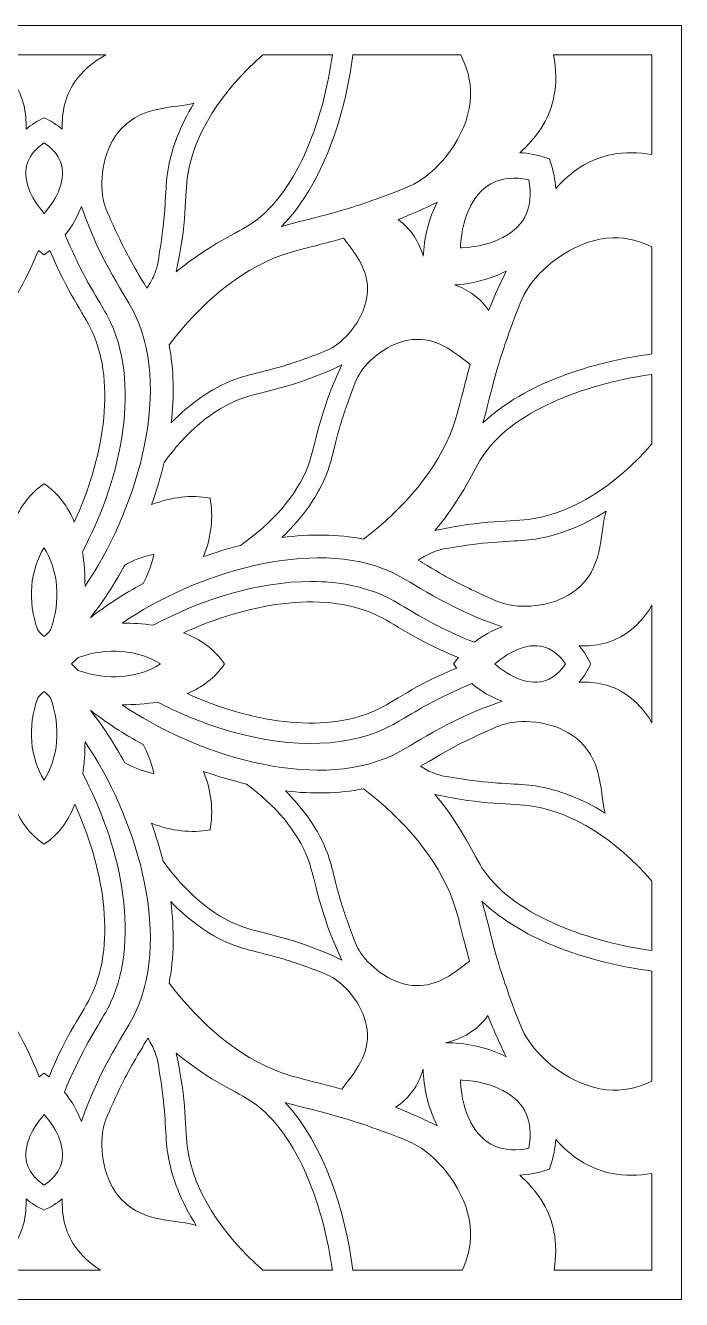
# Model space of a CAD drawing. Header units: inches. Extents: x 0 to 6, y -6 to 0.
# Drawn here: x 2.91 to 6, y -6 to 0 of the extents above; entities that cross this region are included whole.
import ezdxf

# ---------------------------------------------------------------- set-up
doc = ezdxf.new("R2010")
doc.units = ezdxf.units.IN
doc.header["$MEASUREMENT"] = 0
doc.layers.add('19-2 - Coasters Laser Cut', color=7, linetype='Continuous', lineweight=0)

msp = doc.modelspace()

# ---------------------------------------------------------------- linework, layer by layer
at = {"layer": '19-2 - Coasters Laser Cut'}
for points, knots in [([(0, 0), (0, 0), (0, -6), (0, -6), (0, -6), (6, -6), (6, -6), (6, -6), (6, 0), (6, 0), (6, 0), (0, 0), (0, 0)], [0, 0, 0, 0, 1, 1, 1, 2, 2, 2, 3, 3, 3, 4, 4, 4, 4]), ([(3.28972222222223, -0.1388888888888889), (3.228611111111098, -0.171111111111107), (3.177083333333333, -0.2172222222222268), (3.143472222222221, -0.2670833333333272), (3.097500000000005, -0.3352777777777823), (3.082500000000007, -0.4097222222222223), (3.085416666666661, -0.4883333333333314), (3.059722222222212, -0.466805555555551), (3.030833333333323, -0.4486111111111137), (3, -0.434999999999996), (2.969305555555554, -0.4486111111111137), (2.940277777777775, -0.466805555555551), (2.914583333333338, -0.4883333333333314), (2.917638888888884, -0.4097222222222223), (2.902499999999993, -0.3352777777777823), (2.856527777777778, -0.2670833333333272), (2.822916666666666, -0.2172222222222268), (2.771388888888888, -0.171111111111107), (2.710277777777782, -0.1388888888888889), (2.710277777777782, -0.1388888888888889), (3.28972222222223, -0.1388888888888889), (3.28972222222223, -0.1388888888888889)], [0, 0, 0, 0, 1, 1, 1, 2, 2, 2, 3, 3, 3, 4, 4, 4, 5, 5, 5, 6, 6, 6, 7, 7, 7, 7]), ([(4.029027777777779, -0.1388888888888889), (4.029027777777779, -0.1388888888888889), (4.356527777777778, -0.1388888888888889), (4.356527777777778, -0.1388888888888889), (4.318194444444442, -0.4202777777777808), (4.200833333333321, -0.7762500000000045), (3.980277777777776, -0.9300000000000004), (3.909027777777787, -0.9795833333333296), (3.788055555555552, -1.022916666666661), (3.621111111111101, -1.16069444444444), (3.672222222222217, -0.9362499999999979), (3.662083333333334, -0.795694444444444), (3.676250000000006, -0.7034722222222172), (3.705555555555545, -0.5122222222222237), (3.832361111111115, -0.3109722222222268), (4.029027777777779, -0.1388888888888889)], [0, 0, 0, 0, 1, 1, 1, 2, 2, 2, 3, 3, 3, 4, 4, 4, 5, 5, 5, 5]), ([(4.453055555555565, -0.1388888888888889), (4.453055555555565, -0.1388888888888889), (4.960972222222229, -0.1388888888888889), (4.960972222222229, -0.1388888888888889), (4.989305555555548, -0.1948611111111076), (5.008749999999988, -0.2577777777777833), (5.006944444444443, -0.3295833333333272), (5.002638888888895, -0.4969444444444409), (4.88388888888888, -0.6523611111111146), (4.775555555555556, -0.7259722222222283), (4.730833333333344, -0.7562499999999975), (4.678611111111118, -0.7752777777777738), (4.583611111111117, -0.8095833333333327), (4.465138888888885, -0.8526388888888934), (4.412638888888876, -0.8701388888888837), (4.242638888888879, -0.9131944444444444), (4.212499999999989, -0.9208333333333358), (4.160694444444439, -0.9337499999999938), (4.116944444444444, -0.9469444444444484), (4.240833333333335, -0.8216666666666645), (4.341111111111104, -0.6286111111111142), (4.404305555555563, -0.3901388888888909), (4.426944444444441, -0.3047222222222166), (4.442361111111115, -0.2226388888888853), (4.453055555555565, -0.1388888888888889)], [0, 0, 0, 0, 1, 1, 1, 2, 2, 2, 3, 3, 3, 4, 4, 4, 5, 5, 5, 6, 6, 6, 7, 7, 7, 8, 8, 8, 8]), ([(5.86111111111111, -0.6080555555555521), (5.796111111111106, -0.596250000000004), (5.731249999999994, -0.5961111111111121), (5.673750000000002, -0.6072222222222258), (5.577916666666674, -0.6259722222222182), (5.494444444444448, -0.6747222222222212), (5.418611111111102, -0.7565277777777812), (5.418611111111102, -0.7565277777777812), (5.407916666666677, -0.7679166666666662), (5.407916666666677, -0.7679166666666662), (5.407916666666677, -0.7679166666666662), (5.406666666666675, -0.7523611111111121), (5.406666666666675, -0.7523611111111121), (5.402777777777777, -0.7091666666666722), (5.393333333333329, -0.6676388888888848), (5.378472222222222, -0.6284722222222223), (5.339305555555559, -0.6136111111111151), (5.297638888888892, -0.6041666666666666), (5.254583333333331, -0.6004166666666606), (5.254583333333331, -0.6004166666666606), (5.239027777777764, -0.5990277777777794), (5.239027777777764, -0.5990277777777794), (5.239027777777764, -0.5990277777777794), (5.250555555555567, -0.5883333333333287), (5.250555555555567, -0.5883333333333287), (5.332222222222222, -0.512499999999995), (5.380972222222226, -0.4291666666666617), (5.399722222222231, -0.3331944444444414), (5.411388888888899, -0.2736111111111086), (5.410972222222223, -0.2062500000000051), (5.397777777777769, -0.1388888888888889), (5.397777777777769, -0.1388888888888889), (5.86111111111111, -0.1388888888888889), (5.86111111111111, -0.1388888888888889), (5.86111111111111, -0.1388888888888889), (5.86111111111111, -0.6080555555555521), (5.86111111111111, -0.6080555555555521)], [0, 0, 0, 0, 1, 1, 1, 2, 2, 2, 3, 3, 3, 4, 4, 4, 5, 5, 5, 6, 6, 6, 7, 7, 7, 8, 8, 8, 9, 9, 9, 10, 10, 10, 11, 11, 11, 12, 12, 12, 12]), ([(3.705000000000002, -0.3661111111111066), (3.64013888888889, -0.4723611111111142), (3.597916666666656, -0.5812500000000052), (3.581666666666655, -0.6877777777777839), (3.56916666666666, -0.7688888888888843), (3.573333333333342, -0.8680555555555555), (3.552222222222225, -1.009166666666664), (3.552222222222225, -1.009166666666664), (3.548472222222219, -1.03458333333333), (3.548472222222219, -1.03458333333333), (3.53902777777777, -1.098472222222224), (3.533888888888895, -1.133750000000001), (3.521805555555551, -1.164722222222217), (3.512361111111102, -1.189166666666665), (3.499027777777781, -1.213750000000004), (3.483055555555564, -1.236944444444449), (3.411370747154857, -1.116162499999998), (3.393229080946487, -1.087240277777772), (3.335833333333336, -0.9649999999999938), (3.303472222222227, -0.8956944444444414), (3.285555555555548, -0.857361111111105), (3.277916666666669, -0.8176388888888872), (3.259444444444448, -0.7208333333333283), (3.278888888888887, -0.5748611111111157), (3.365555555555551, -0.4836111111111071), (3.467777777777781, -0.3758333333333388), (3.616805555555553, -0.389999999999999), (3.705000000000002, -0.3661111111111066)], [0, 0, 0, 0, 1, 1, 1, 2, 2, 2, 3, 3, 3, 4, 4, 4, 5, 5, 5, 6, 6, 6, 7, 7, 7, 8, 8, 8, 9, 9, 9, 9]), ([(2.923611111111111, -0.6418055555555561), (2.936527777777781, -0.608333333333336), (2.964444444444438, -0.576388888888889), (3, -0.5526388888888883), (3.03569444444444, -0.576388888888889), (3.063611111111109, -0.608333333333336), (3.07652777777778, -0.6418055555555561), (3.106944444444454, -0.7208333333333283), (3.062083333333323, -0.815555555555559), (3, -0.8851388888888827), (2.938055555555554, -0.815555555555559), (2.893055555555557, -0.7208333333333283), (2.923611111111111, -0.6418055555555561)], [0, 0, 0, 0, 1, 1, 1, 2, 2, 2, 3, 3, 3, 4, 4, 4, 4]), ([(5.118472222222231, -0.7376388888888843), (5.157916666666677, -0.7201388888888939), (5.214999999999993, -0.7123611111111106), (5.280694444444431, -0.7262499999999995), (5.294583333333321, -0.7919444444444504), (5.28680555555555, -0.8490277777777793), (5.269305555555547, -0.8884722222222255), (5.229166666666666, -0.9793055555555586), (5.116111111111118, -1.038611111111107), (4.967083333333321, -1.047222222222217), (4.967083333333321, -1.047222222222217), (4.959305555555551, -1.047777777777772), (4.959305555555551, -1.047777777777772), (4.959305555555551, -1.047777777777772), (4.959722222222226, -1.040000000000001), (4.959722222222226, -1.040000000000001), (4.968333333333323, -0.8909722222222171), (5.027638888888885, -0.7779166666666697), (5.118472222222231, -0.7376388888888843)], [0, 0, 0, 0, 1, 1, 1, 2, 2, 2, 3, 3, 3, 4, 4, 4, 5, 5, 5, 6, 6, 6, 6]), ([(4.666805555555558, -0.9143055555555545), (4.734583333333325, -0.8869444444444399), (4.789999999999988, -0.8615277777777741), (4.849583333333334, -0.8322222222222231), (4.849583333333334, -0.8322222222222231), (4.841388888888887, -0.8499999999999975), (4.841388888888887, -0.8499999999999975), (4.807499999999991, -0.922500000000001), (4.788194444444443, -1.005277777777779), (4.784444444444438, -1.086805555555555), (4.765277777777782, -1.020555555555549), (4.726805555555554, -0.9576388888888862), (4.666805555555558, -0.9143055555555545)], [0, 0, 0, 0, 1, 1, 1, 2, 2, 2, 3, 3, 3, 4, 4, 4, 4]), ([(3.192361111111115, -2.640416666666661), (3.192361111111115, -2.586527777777771), (3.188750000000001, -2.531527777777783), (3.179999999999987, -2.478194444444448), (3.348888888888899, -2.163611111111107), (3.460694444444445, -1.719166666666662), (3.312777777777783, -1.398055555555553), (3.312777777777783, -1.398055555555553), (3.312777777777783, -1.397916666666661), (3.312777777777783, -1.397916666666661), (3.297222222222217, -1.36416666666667), (3.276805555555559, -1.330000000000002), (3.253194444444438, -1.290555555555556), (3.190972222222221, -1.185972222222226), (3.174444444444437, -1.152638888888885), (3.139305555555564, -1.077222222222227), (3.12097222222221, -1.038194444444444), (3.108055555555564, -1.010277777777774), (3.099166666666658, -0.9859722222222193), (3.131527777777768, -0.9454166666666626), (3.157916666666677, -0.8994444444444473), (3.175277777777788, -0.8518055555555545), (3.270138888888898, -1.12722222222222), (3.384305555555556, -1.267222222222219), (3.431944444444449, -1.370555555555559), (3.60333333333334, -1.7425), (3.424305555555545, -2.301249999999994), (3.192361111111115, -2.640416666666661)], [0, 0, 0, 0, 1, 1, 1, 2, 2, 2, 3, 3, 3, 4, 4, 4, 5, 5, 5, 6, 6, 6, 7, 7, 7, 8, 8, 8, 9, 9, 9, 9]), ([(3.587777777777773, -1.503888888888885), (3.736250000000002, -1.310277777777779), (3.914583333333338, -1.156944444444446), (4.114027777777765, -1.083333333333333), (4.184444444444453, -1.057361111111112), (4.291666666666666, -1.035138888888885), (4.40958333333333, -1.001805555555556), (4.414166666666662, -1.007777777777783), (4.418749999999994, -1.013888888888888), (4.42361111111111, -1.020277777777778), (4.468472222222215, -1.078611111111108), (4.524305555555555, -1.151250000000004), (4.521805555555551, -1.247361111111116), (4.518888888888896, -1.35777777777778), (4.440555555555546, -1.460416666666661), (4.369027777777773, -1.509027777777772), (4.339583333333343, -1.528888888888887), (4.304861111111121, -1.541527777777774), (4.241527777777769, -1.564444444444449), (4.164583333333338, -1.592499999999997), (4.129861111111115, -1.604305555555558), (4.013749999999996, -1.633611111111109), (3.969861111111109, -1.644722222222223), (3.931944444444449, -1.65430555555555), (3.897500000000011, -1.66694444444445), (3.783522126642411, -1.709047222222226), (3.682737406966225, -1.784447222222221), (3.597777777777789, -1.87194444444444), (3.612777777777788, -1.74472222222222), (3.610972222222219, -1.61972222222222), (3.587777777777773, -1.503888888888885)], [0, 0, 0, 0, 1, 1, 1, 2, 2, 2, 3, 3, 3, 4, 4, 4, 5, 5, 5, 6, 6, 6, 7, 7, 7, 8, 8, 8, 9, 9, 9, 10, 10, 10, 10]), ([(5.86111111111111, -1.547083333333337), (5.581527777777788, -1.583472222222225), (5.263888888888888, -1.683888888888885), (5.065555555555546, -1.871388888888885), (5.075972222222213, -1.835416666666661), (5.085277777777769, -1.797916666666663), (5.09375, -1.764583333333335), (5.13680555555556, -1.594305555555554), (5.154305555555563, -1.541666666666666), (5.197361111111098, -1.423333333333327), (5.231805555555562, -1.328333333333337), (5.250694444444434, -1.276111111111112), (5.280972222222215, -1.231388888888886), (5.354583333333342, -1.123055555555551), (5.510138888888882, -1.00444444444444), (5.677500000000009, -1), (5.746666666666669, -0.9983333333333348), (5.807222222222232, -1.016111111111108), (5.86111111111111, -1.042361111111113), (5.86111111111111, -1.042361111111113), (5.86111111111111, -1.547083333333337), (5.86111111111111, -1.547083333333337)], [0, 0, 0, 0, 1, 1, 1, 2, 2, 2, 3, 3, 3, 4, 4, 4, 5, 5, 5, 6, 6, 6, 7, 7, 7, 7]), ([(2.972777777777777, -1.059305555555561), (2.98166666666667, -1.066527777777777), (2.990694444444443, -1.073333333333329), (3, -1.079722222222219), (3.009305555555556, -1.073333333333329), (3.018333333333329, -1.066527777777777), (3.02722222222221, -1.059305555555561), (3.104999999999992, -1.253055555555558), (3.186805555555565, -1.355972222222223), (3.224861111111117, -1.438472222222218), (3.343055555555565, -1.694861111111107), (3.273888888888879, -2.051249999999994), (3.141666666666676, -2.338333333333328), (3.111944444444437, -2.265972222222217), (3.066666666666656, -2.202916666666661), (3, -2.158055555555557), (2.93333333333333, -2.202916666666661), (2.888055555555549, -2.266111111111108), (2.858333333333335, -2.338333333333328), (2.726111111111107, -2.051249999999994), (2.656944444444446, -1.694999999999999), (2.775138888888894, -1.438472222222218), (2.813055555555554, -1.356111111111115), (2.894999999999994, -1.252777777777775), (2.972777777777777, -1.059305555555561)], [0, 0, 0, 0, 1, 1, 1, 2, 2, 2, 3, 3, 3, 4, 4, 4, 5, 5, 5, 6, 6, 6, 7, 7, 7, 8, 8, 8, 8]), ([(4.932777777777775, -1.221805555555558), (5.010138888888882, -1.216805555555551), (5.088194444444448, -1.197638888888882), (5.156944444444434, -1.165555555555556), (5.156944444444434, -1.165555555555556), (5.174722222222221, -1.157361111111109), (5.174722222222221, -1.157361111111109), (5.147361111111118, -1.214444444444438), (5.124305555555565, -1.261666666666668), (5.092083333333321, -1.341944444444442), (5.052916666666659, -1.282916666666665), (4.994999999999991, -1.243750000000002), (4.932777777777775, -1.221805555555558)], [0, 0, 0, 0, 1, 1, 1, 2, 2, 2, 3, 3, 3, 4, 4, 4, 4]), ([(4.503194444444438, -2.41930555555555), (4.382361111111119, -2.394999999999994), (4.251527777777785, -2.394305555555559), (4.118749999999989, -2.411388888888887), (4.219444444444434, -2.31583333333333), (4.292777777777776, -2.21125), (4.333055555555548, -2.102500000000001), (4.345694444444435, -2.06805555555555), (4.355277777777776, -2.030138888888889), (4.366388888888877, -1.986250000000002), (4.395833333333333, -1.86972222222222), (4.407638888888893, -1.834999999999998), (4.435555555555563, -1.758472222222217), (4.458472222222225, -1.695138888888891), (4.471111111111111, -1.660416666666669), (4.490972222222226, -1.630972222222226), (4.539583333333338, -1.55944444444444), (4.642222222222218, -1.481111111111115), (4.752500000000003, -1.478194444444448), (4.863941543793164, -1.475299999999997), (4.942359597367713, -1.550151388888884), (5.005694444444442, -1.595833333333328), (4.971250000000003, -1.716944444444442), (4.950277777777778, -1.820833333333338), (4.92361111111111, -1.892916666666666), (4.850000000000009, -2.092361111111106), (4.696666666666664, -2.270694444444441), (4.503194444444438, -2.41930555555555)], [0, 0, 0, 0, 1, 1, 1, 2, 2, 2, 3, 3, 3, 4, 4, 4, 5, 5, 5, 6, 6, 6, 7, 7, 7, 8, 8, 8, 9, 9, 9, 9]), ([(3.930555555555555, -1.756388888888889), (4.024027777777771, -1.721944444444438), (4.175972222222222, -1.706805555555559), (4.4011111111111, -1.598888888888887), (4.292916666666668, -1.824444444444439), (4.278194444444453, -1.975694444444444), (4.243611111111123, -2.069444444444444), (4.189027777777785, -2.217361111111106), (4.070000000000011, -2.345555555555556), (3.924027777777786, -2.448750000000005), (3.865555555555551, -2.46347222222222), (3.807361111111099, -2.480972222222223), (3.750277777777783, -2.501250000000001), (3.78680555555555, -2.407222222222217), (3.7975, -2.315277777777775), (3.780833333333323, -2.226111111111107), (3.691666666666656, -2.209583333333335), (3.599722222222226, -2.220138888888893), (3.505694444444442, -2.25666666666666), (3.528888888888887, -2.191388888888885), (3.548750000000002, -2.124722222222215), (3.564583333333327, -2.057638888888883), (3.665277777777772, -1.920138888888888), (3.788888888888878, -1.808611111111114), (3.930555555555555, -1.756388888888889)], [0, 0, 0, 0, 1, 1, 1, 2, 2, 2, 3, 3, 3, 4, 4, 4, 5, 5, 5, 6, 6, 6, 7, 7, 7, 8, 8, 8, 8]), ([(5.86111111111111, -1.97097222222222), (5.689027777777785, -2.167638888888884), (5.487777777777788, -2.294444444444441), (5.296527777777782, -2.323750000000005), (5.202361111111106, -2.338194444444449), (5.064305555555543, -2.32763888888889), (4.839305555555559, -2.378888888888885), (4.978194444444448, -2.210694444444445), (5.019861111111114, -2.092083333333334), (5.070138888888878, -2.019722222222223), (5.223750000000007, -1.799305555555557), (5.579722222222218, -1.681805555555557), (5.86111111111111, -1.643472222222221), (5.86111111111111, -1.643472222222221), (5.86111111111111, -1.97097222222222), (5.86111111111111, -1.97097222222222)], [0, 0, 0, 0, 1, 1, 1, 2, 2, 2, 3, 3, 3, 4, 4, 4, 5, 5, 5, 5]), ([(5.189305555555543, -2.729027777777774), (5.149583333333339, -2.721388888888883), (5.111388888888894, -2.703611111111108), (5.04194444444445, -2.671111111111106), (4.957222222222222, -2.631527777777781), (4.919861111111104, -2.613055555555559), (4.802500000000009, -2.543194444444439), (4.788055555555552, -2.534444444444438), (4.774305555555555, -2.526388888888883), (4.760833333333342, -2.518611111111113), (4.78458333333333, -2.501805555555556), (4.809999999999996, -2.487916666666667), (4.835277777777769, -2.478194444444448), (4.86625000000001, -2.466111111111116), (4.901527777777775, -2.460972222222216), (4.965416666666669, -2.45152777777778), (4.965416666666669, -2.45152777777778), (4.990972222222226, -2.447777777777774), (4.990972222222226, -2.447777777777774), (5.127916666666654, -2.427222222222225), (5.233472222222214, -2.430416666666663), (5.312222222222215, -2.418472222222223), (5.4225, -2.401527777777775), (5.535416666666656, -2.35666666666667), (5.645138888888898, -2.287777777777781), (5.615000000000009, -2.373472222222226), (5.636944444444452, -2.533611111111111), (5.523333333333336, -2.641388888888892), (5.43208333333334, -2.728055555555556), (5.286250000000007, -2.747638888888887), (5.189305555555543, -2.729027777777774)], [0, 0, 0, 0, 1, 1, 1, 2, 2, 2, 3, 3, 3, 4, 4, 4, 5, 5, 5, 6, 6, 6, 7, 7, 7, 8, 8, 8, 9, 9, 9, 10, 10, 10, 10]), ([(3.030416666666673, -2.846805555555559), (3.020694444444441, -2.85777777777778), (3.010555555555558, -2.868194444444447), (3, -2.878055555555559), (2.989444444444441, -2.868194444444447), (2.979305555555558, -2.85777777777778), (2.969583333333338, -2.846805555555559), (2.919999999999996, -2.70902777777778), (2.934166666666669, -2.564027777777773), (3, -2.459444444444443), (3.065972222222221, -2.564027777777773), (3.080138888888894, -2.70902777777778), (3.030416666666673, -2.846805555555559)], [0, 0, 0, 0, 1, 1, 1, 2, 2, 2, 3, 3, 3, 4, 4, 4, 4]), ([(4.898333333333336, -2.84930555555555), (4.763749999999996, -2.786527777777779), (4.678333333333335, -2.722361111111113), (4.602083333333338, -2.687222222222215), (4.502638888888895, -2.641388888888892), (4.385138888888882, -2.618472222222218), (4.255972222222226, -2.618472222222218), (4.006401287678676, -2.618472222222218), (3.734551294546185, -2.70441111111111), (3.513611111111104, -2.824722222222223), (3.464861111111101, -2.817638888888886), (3.41513888888888, -2.814583333333328), (3.366527777777769, -2.814583333333328), (3.705833333333329, -2.582638888888886), (4.264583333333322, -2.403749999999995), (4.636527777777776, -2.574999999999994), (4.74125000000001, -2.623333333333334), (4.878055555555546, -2.736250000000002), (5.155138888888889, -2.831666666666667), (5.109027777777782, -2.848472222222224), (5.064444444444435, -2.873611111111106), (5.024861111111122, -2.904583333333334), (4.991944444444444, -2.893750000000004), (4.949027777777776, -2.872916666666671), (4.898333333333336, -2.84930555555555)], [0, 0, 0, 0, 1, 1, 1, 2, 2, 2, 3, 3, 3, 4, 4, 4, 5, 5, 5, 6, 6, 6, 7, 7, 7, 8, 8, 8, 8]), ([(3.505972222222226, -2.492638888888892), (3.505972222222226, -2.492638888888892), (3.516805555555543, -2.49027777777778), (3.516805555555543, -2.49027777777778), (3.516805555555543, -2.49027777777778), (3.514305555555564, -2.500972222222217), (3.514305555555564, -2.500972222222217), (3.504305555555548, -2.544722222222225), (3.487777777777788, -2.587083333333339), (3.466111111111104, -2.627500000000003), (3.374861111111107, -2.676805555555549), (3.290694444444448, -2.731527777777778), (3.217499999999997, -2.789444444444446), (3.275416666666665, -2.716249999999995), (3.330138888888894, -2.632083333333336), (3.37944444444444, -2.540833333333327), (3.419861111111104, -2.519166666666667), (3.46222222222223, -2.502638888888883), (3.505972222222226, -2.492638888888892)], [0, 0, 0, 0, 1, 1, 1, 2, 2, 2, 3, 3, 3, 4, 4, 4, 5, 5, 5, 6, 6, 6, 6]), ([(4.942083333333331, -3.026666666666667), (4.745694444444451, -3.105277777777776), (4.645416666666656, -3.186111111111106), (4.561527777777781, -3.224861111111117), (4.308472222222209, -3.341388888888887), (3.958055555555549, -3.275694444444449), (3.672916666666676, -3.146666666666659), (3.74347222222223, -3.116944444444445), (3.804999999999987, -3.072361111111098), (3.848888888888899, -3.006944444444444), (3.801527777777765, -2.936527777777781), (3.733749999999998, -2.890277777777782), (3.656527777777783, -2.860694444444447), (3.944444444444444, -2.726944444444446), (4.303611111111118, -2.65625), (4.561527777777781, -2.775138888888894), (4.644166666666655, -2.813194444444446), (4.751527777777785, -2.898055555555553), (4.950277777777778, -2.976666666666662), (4.942083333333331, -2.986527777777773), (4.934444444444452, -2.996527777777777), (4.927361111111117, -3.006944444444444), (4.931944444444448, -3.013611111111104), (4.937083333333323, -3.020138888888898), (4.942083333333331, -3.026666666666667)], [0, 0, 0, 0, 1, 1, 1, 2, 2, 2, 3, 3, 3, 4, 4, 4, 5, 5, 5, 6, 6, 6, 7, 7, 7, 8, 8, 8, 8]), ([(5.86111111111111, -3.284027777777787), (5.829305555555543, -3.228472222222232), (5.786250000000007, -3.181666666666665), (5.739861111111117, -3.150416666666665), (5.671666666666674, -3.10444444444445), (5.597222222222222, -3.089444444444451), (5.518611111111113, -3.092361111111106), (5.54013888888888, -3.066666666666656), (5.558472222222209, -3.037777777777768), (5.571944444444448, -3.006944444444444), (5.558472222222209, -2.976111111111107), (5.54013888888888, -2.947222222222219), (5.518611111111113, -2.921527777777782), (5.597222222222222, -2.92444444444445), (5.671666666666674, -2.909444444444438), (5.739861111111117, -2.863472222222222), (5.786250000000007, -2.832222222222222), (5.829305555555543, -2.785416666666669), (5.86111111111111, -2.729861111111113), (5.86111111111111, -2.729861111111113), (5.86111111111111, -3.284027777777787), (5.86111111111111, -3.284027777777787)], [0, 0, 0, 0, 1, 1, 1, 2, 2, 2, 3, 3, 3, 4, 4, 4, 5, 5, 5, 6, 6, 6, 7, 7, 7, 7]), ([(3.160138888888897, -3.037361111111117), (3.149166666666663, -3.027638888888885), (3.138749999999996, -3.017500000000002), (3.128888888888897, -3.006944444444444), (3.138749999999996, -2.996388888888885), (3.149166666666663, -2.986250000000002), (3.160138888888897, -2.976527777777782), (3.297916666666676, -2.926805555555549), (3.442916666666658, -2.940972222222221), (3.547638888888892, -3.006944444444444), (3.442916666666658, -3.072916666666666), (3.297916666666676, -3.087083333333339), (3.160138888888897, -3.037361111111117)], [0, 0, 0, 0, 1, 1, 1, 2, 2, 2, 3, 3, 3, 4, 4, 4, 4]), ([(5.365138888888901, -3.083472222222225), (5.286111111111115, -3.113888888888898), (5.191388888888897, -3.068888888888876), (5.121805555555561, -3.006944444444444), (5.191388888888897, -2.944999999999999), (5.286111111111115, -2.900000000000002), (5.365138888888901, -2.930416666666663), (5.398611111111121, -2.943472222222226), (5.430694444444447, -2.971388888888883), (5.454305555555543, -3.006944444444444), (5.430694444444447, -3.042499999999992), (5.398611111111121, -3.070416666666662), (5.365138888888901, -3.083472222222225)], [0, 0, 0, 0, 1, 1, 1, 2, 2, 2, 3, 3, 3, 4, 4, 4, 4]), ([(3.533750000000003, -3.186111111111106), (3.624722222222215, -3.234027777777782), (3.722222222222221, -3.275416666666665), (3.821666666666664, -3.307499999999991), (4.122222222222212, -3.404305555555563), (4.399305555555555, -3.406111111111107), (4.602083333333338, -3.312777777777783), (4.635833333333342, -3.297222222222217), (4.669999999999996, -3.276805555555559), (4.709583333333335, -3.253194444444438), (4.813888888888893, -3.190972222222221), (4.847361111111113, -3.174583333333329), (4.922777777777784, -3.139305555555564), (4.961388888888879, -3.121249999999993), (4.989027777777764, -3.108333333333323), (5.013055555555562, -3.099583333333334), (5.055555555555555, -3.134861111111098), (5.104305555555558, -3.163750000000011), (5.155138888888889, -3.182222222222232), (4.879722222222223, -3.277083333333343), (4.739722222222225, -3.39125), (4.636527777777776, -3.438888888888893), (4.264444444444456, -3.610277777777784), (3.705694444444437, -3.431111111111122), (3.366527777777769, -3.19930555555556), (3.422083333333325, -3.19930555555556), (3.47874999999999, -3.195555555555554), (3.533750000000003, -3.186111111111106)], [0, 0, 0, 0, 1, 1, 1, 2, 2, 2, 3, 3, 3, 4, 4, 4, 5, 5, 5, 6, 6, 6, 7, 7, 7, 8, 8, 8, 9, 9, 9, 9]), ([(3, -3.554444444444445), (2.934166666666669, -3.449861111111102), (2.919999999999996, -3.304861111111121), (2.969583333333338, -3.167083333333342), (2.979305555555558, -3.156111111111107), (2.989444444444441, -3.145694444444441), (3, -3.135833333333342), (3.010555555555558, -3.145694444444441), (3.020694444444441, -3.156111111111107), (3.030416666666673, -3.167083333333342), (3.080138888888894, -3.304861111111121), (3.065972222222221, -3.449861111111102), (3, -3.554444444444445)], [0, 0, 0, 0, 1, 1, 1, 2, 2, 2, 3, 3, 3, 4, 4, 4, 4]), ([(3.37944444444444, -3.472916666666656), (3.330000000000002, -3.38166666666666), (3.275277777777773, -3.297361111111108), (3.217499999999997, -3.224444444444442), (3.290555555555556, -3.282222222222217), (3.374722222222215, -3.336944444444447), (3.465972222222212, -3.386388888888884), (3.487777777777788, -3.426666666666657), (3.504305555555548, -3.469027777777783), (3.514305555555564, -3.51291666666667), (3.514305555555564, -3.51291666666667), (3.516805555555543, -3.523611111111121), (3.516805555555543, -3.523611111111121), (3.516805555555543, -3.523611111111121), (3.505972222222226, -3.521250000000009), (3.505972222222226, -3.521250000000009), (3.46222222222223, -3.511249999999992), (3.419722222222212, -3.494583333333341), (3.37944444444444, -3.472916666666656)], [0, 0, 0, 0, 1, 1, 1, 2, 2, 2, 3, 3, 3, 4, 4, 4, 5, 5, 5, 6, 6, 6, 6]), ([(4.772083333333335, -3.488750000000006), (4.894706820793746, -3.416201388888894), (4.922426264537938, -3.398618055555566), (5.04194444444445, -3.342777777777781), (5.111388888888894, -3.310277777777779), (5.149583333333339, -3.292499999999992), (5.189305555555543, -3.284861111111113), (5.286250000000007, -3.26625), (5.43208333333334, -3.285833333333332), (5.523333333333336, -3.372499999999995), (5.629861111111115, -3.473611111111115), (5.617222222222229, -3.620277777777775), (5.639999999999998, -3.7088888888889), (5.531805555555567, -3.641805555555543), (5.420833333333322, -3.59819444444444), (5.312222222222215, -3.581527777777788), (5.231111111111102, -3.56916666666666), (5.131944444444443, -3.573333333333342), (4.990972222222226, -3.552222222222225), (4.990972222222226, -3.552222222222225), (4.965416666666669, -3.548472222222219), (4.965416666666669, -3.548472222222219), (4.901527777777775, -3.53902777777777), (4.86625000000001, -3.533888888888895), (4.835277777777769, -3.521805555555551), (4.814027777777785, -3.513611111111104), (4.792638888888884, -3.502083333333327), (4.772083333333335, -3.488750000000006)], [0, 0, 0, 0, 1, 1, 1, 2, 2, 2, 3, 3, 3, 4, 4, 4, 5, 5, 5, 6, 6, 6, 7, 7, 7, 8, 8, 8, 9, 9, 9, 9]), ([(3.150833333333341, -4.898333333333336), (3.213472222222232, -4.763749999999996), (3.277638888888885, -4.678333333333335), (3.312777777777783, -4.602083333333338), (3.312777777777783, -4.602083333333338), (3.312777777777783, -4.601944444444446), (3.312777777777783, -4.601944444444446), (3.460416666666661, -4.281527777777784), (3.349444444444442, -3.838749999999991), (3.181666666666665, -3.524999999999989), (3.189166666666677, -3.474722222222226), (3.192361111111115, -3.42361111111111), (3.192361111111115, -3.373472222222213), (3.424305555555545, -3.712777777777773), (3.60333333333334, -4.271527777777767), (3.431944444444449, -4.643333333333329), (3.383749999999988, -4.748055555555563), (3.270694444444441, -4.88499999999999), (3.175277777777788, -5.162083333333334), (3.157361111111109, -5.112777777777788), (3.129583333333332, -5.065416666666654), (3.095833333333328, -5.023888888888879), (3.106527777777778, -4.99125000000001), (3.127222222222219, -4.948749999999992), (3.150833333333341, -4.898333333333336)], [0, 0, 0, 0, 1, 1, 1, 2, 2, 2, 3, 3, 3, 4, 4, 4, 5, 5, 5, 6, 6, 6, 7, 7, 7, 8, 8, 8, 8]), ([(3.780833333333323, -3.787777777777768), (3.7975, -3.6986111111111), (3.78680555555555, -3.60666666666667), (3.750277777777783, -3.512638888888886), (3.816805555555548, -3.536250000000007), (3.884722222222232, -3.556388888888881), (3.953055555555566, -3.572361111111098), (4.085694444444444, -3.671666666666674), (4.192777777777766, -3.792499999999992), (4.243749999999989, -3.930416666666663), (4.278194444444453, -4.023888888888879), (4.293194444444452, -4.175833333333331), (4.401249999999992, -4.4011111111111), (4.175555555555547, -4.292916666666668), (4.024305555555555, -4.278194444444453), (3.930555555555555, -4.243611111111123), (3.786527777777766, -4.190416666666654), (3.661111111111115, -4.076111111111105), (3.559444444444453, -3.935416666666671), (3.544583333333321, -3.875416666666675), (3.526527777777775, -3.815694444444438), (3.505694444444442, -3.757222222222228), (3.599722222222226, -3.793749999999994), (3.691666666666656, -3.804444444444445), (3.780833333333323, -3.787777777777768)], [0, 0, 0, 0, 1, 1, 1, 2, 2, 2, 3, 3, 3, 4, 4, 4, 5, 5, 5, 6, 6, 6, 7, 7, 7, 8, 8, 8, 8]), ([(4.9798611111111, -4.42361111111111), (4.92138888888889, -4.468472222222215), (4.848750000000007, -4.524305555555555), (4.752638888888895, -4.521805555555551), (4.642222222222218, -4.518888888888896), (4.539583333333338, -4.440555555555546), (4.491111111111118, -4.369027777777773), (4.471111111111111, -4.339583333333343), (4.458472222222225, -4.304722222222229), (4.435555555555563, -4.241527777777769), (4.407638888888893, -4.164583333333338), (4.395833333333333, -4.129861111111115), (4.366388888888877, -4.013749999999996), (4.355277777777776, -3.969861111111109), (4.345694444444435, -3.931805555555557), (4.333055555555548, -3.897500000000011), (4.292191558236784, -3.786325000000008), (4.219206837858311, -3.687891666666675), (4.135416666666666, -3.6048611111111), (4.262499999999994, -3.619861111111099), (4.387361111111102, -3.618055555555555), (4.503194444444438, -3.594722222222217), (4.696666666666664, -3.743333333333339), (4.850000000000009, -3.921527777777782), (4.92361111111111, -4.120972222222209), (4.949861111111102, -4.191944444444439), (4.968888888888892, -4.286527777777766), (5.002361111111111, -4.406527777777784), (4.994999999999991, -4.411944444444442), (4.987500000000005, -4.417638888888884), (4.9798611111111, -4.42361111111111)], [0, 0, 0, 0, 1, 1, 1, 2, 2, 2, 3, 3, 3, 4, 4, 4, 5, 5, 5, 6, 6, 6, 7, 7, 7, 8, 8, 8, 9, 9, 9, 10, 10, 10, 10]), ([(5.86111111111111, -4.356527777777778), (5.579722222222218, -4.318194444444442), (5.223750000000007, -4.200694444444454), (5.070138888888878, -3.980277777777776), (5.020555555555548, -3.908888888888895), (4.97722222222223, -3.788055555555552), (4.839305555555559, -3.621111111111101), (5.063750000000001, -3.672222222222217), (5.204305555555543, -3.662083333333334), (5.296527777777782, -3.676250000000006), (5.487777777777788, -3.705555555555545), (5.689027777777785, -3.832361111111115), (5.86111111111111, -4.029027777777779), (5.86111111111111, -4.029027777777779), (5.86111111111111, -4.356527777777778), (5.86111111111111, -4.356527777777778)], [0, 0, 0, 0, 1, 1, 1, 2, 2, 2, 3, 3, 3, 4, 4, 4, 5, 5, 5, 5]), ([(3.022916666666661, -4.951388888888888), (3.015416666666674, -4.945416666666662), (3.007777777777782, -4.939444444444435), (3, -4.934166666666669), (2.992222222222216, -4.939444444444435), (2.984583333333337, -4.945416666666662), (2.977083333333338, -4.951249999999996), (2.898194444444445, -4.750972222222217), (2.813888888888893, -4.645416666666656), (2.775138888888894, -4.561527777777781), (2.657916666666665, -4.306944444444448), (2.725138888888889, -3.953888888888892), (2.85555555555556, -3.667916666666668), (2.885138888888882, -3.743333333333339), (2.930972222222218, -3.809444444444453), (3, -3.855833333333344), (3.06916666666666, -3.809444444444453), (3.115000000000009, -3.743194444444447), (3.144583333333331, -3.667916666666668), (3.274999999999989, -3.953888888888892), (3.342222222222213, -4.306944444444448), (3.225000000000009, -4.561527777777781), (3.185277777777779, -4.647638888888877), (3.102499999999988, -4.749583333333323), (3.022916666666661, -4.951388888888888)], [0, 0, 0, 0, 1, 1, 1, 2, 2, 2, 3, 3, 3, 4, 4, 4, 5, 5, 5, 6, 6, 6, 7, 7, 7, 8, 8, 8, 8]), ([(3.595694444444436, -4.125833333333326), (3.689305555555544, -4.222777777777789), (3.791388888888882, -4.293749999999994), (3.897500000000011, -4.332916666666656), (3.897500000000011, -4.332916666666656), (3.897638888888877, -4.332916666666656), (3.897638888888877, -4.332916666666656), (3.931944444444449, -4.345694444444435), (3.969861111111109, -4.355277777777776), (4.013888888888888, -4.366388888888877), (4.129861111111115, -4.395694444444441), (4.164583333333338, -4.407500000000001), (4.241666666666661, -4.435555555555563), (4.304861111111121, -4.458333333333333), (4.339722222222209, -4.470972222222219), (4.369027777777773, -4.490972222222226), (4.440555555555546, -4.539583333333338), (4.519027777777788, -4.642083333333326), (4.521805555555551, -4.752500000000003), (4.524722222222231, -4.865277777777767), (4.44819444444445, -4.94416666666666), (4.401249999999992, -5.009722222222231), (4.276944444444451, -4.974861111111118), (4.184861111111104, -4.956666666666655), (4.114027777777765, -4.930555555555555), (3.914583333333338, -4.856944444444454), (3.736388888888894, -4.703611111111109), (3.587777777777773, -4.510138888888882), (3.612083333333329, -4.389305555555564), (3.612777777777788, -4.25847222222223), (3.595694444444436, -4.125833333333326)], [0, 0, 0, 0, 1, 1, 1, 2, 2, 2, 3, 3, 3, 4, 4, 4, 5, 5, 5, 6, 6, 6, 7, 7, 7, 8, 8, 8, 9, 9, 9, 10, 10, 10, 10]), ([(5.86111111111111, -4.971388888888895), (5.806944444444448, -4.997777777777779), (5.746388888888885, -5.015555555555565), (5.677500000000009, -5.013888888888888), (5.510138888888882, -5.009444444444448), (5.354583333333342, -4.890833333333325), (5.280972222222215, -4.782500000000001), (5.250694444444434, -4.737777777777788), (5.231805555555562, -4.685555555555563), (5.197361111111098, -4.590555555555561), (5.154305555555563, -4.47208333333333), (5.13680555555556, -4.419444444444454), (5.093888888888892, -4.249444444444431), (5.082222222222222, -4.203333333333325), (5.071527777777772, -4.161666666666658), (5.059861111111104, -4.123333333333322), (5.257500000000011, -4.314027777777785), (5.582222222222222, -4.4173611111111), (5.86111111111111, -4.453055555555565), (5.86111111111111, -4.453055555555565), (5.86111111111111, -4.971388888888895), (5.86111111111111, -4.971388888888895)], [0, 0, 0, 0, 1, 1, 1, 2, 2, 2, 3, 3, 3, 4, 4, 4, 5, 5, 5, 6, 6, 6, 7, 7, 7, 7]), ([(5.088472222222232, -4.663194444444443), (5.119305555555556, -4.740555555555551), (5.144305555555547, -4.793611111111102), (5.174722222222221, -4.856527777777778), (5.174722222222221, -4.856527777777778), (5.156944444444434, -4.848333333333331), (5.156944444444434, -4.848333333333331), (5.075277777777778, -4.810138888888887), (4.980277777777776, -4.790277777777772), (4.889166666666672, -4.790694444444448), (4.965277777777777, -4.774027777777771), (5.039999999999988, -4.732638888888888), (5.088472222222232, -4.663194444444443)], [0, 0, 0, 0, 1, 1, 1, 2, 2, 2, 3, 3, 3, 4, 4, 4, 4]), ([(3.365555555555551, -5.530277777777781), (3.278888888888887, -5.439027777777785), (3.259444444444448, -5.29305555555556), (3.277916666666669, -5.196249999999988), (3.285555555555548, -5.156527777777783), (3.303472222222227, -5.118194444444447), (3.335833333333336, -5.048888888888894), (3.375416666666675, -4.964166666666667), (3.393888888888896, -4.926666666666656), (3.463749999999991, -4.809444444444452), (3.47208333333333, -4.795694444444456), (3.479722222222234, -4.782500000000001), (3.487222222222221, -4.769722222222222), (3.501250000000001, -4.790833333333339), (3.513333333333321, -4.813055555555567), (3.521944444444443, -4.835277777777769), (3.533888888888895, -4.86625000000001), (3.53902777777777, -4.901527777777775), (3.548472222222219, -4.965416666666669), (3.548472222222219, -4.965416666666669), (3.552222222222225, -4.990833333333335), (3.552222222222225, -4.990833333333335), (3.572777777777774, -5.127916666666654), (3.569583333333336, -5.233472222222214), (3.581666666666655, -5.312222222222215), (3.598888888888899, -5.424444444444437), (3.645000000000006, -5.539305555555554), (3.715833333333345, -5.65083333333334), (3.632222222222228, -5.623194444444455), (3.471666666666654, -5.641944444444434), (3.365555555555551, -5.530277777777781)], [0, 0, 0, 0, 1, 1, 1, 2, 2, 2, 3, 3, 3, 4, 4, 4, 5, 5, 5, 6, 6, 6, 7, 7, 7, 8, 8, 8, 9, 9, 9, 10, 10, 10, 10]), ([(4.029027777777779, -5.86111111111111), (3.832361111111115, -5.689027777777785), (3.705555555555545, -5.487777777777788), (3.676250000000006, -5.296527777777782), (3.66180555555555, -5.202361111111106), (3.672361111111108, -5.064166666666677), (3.621111111111101, -4.839305555555559), (3.789305555555554, -4.978194444444448), (3.907916666666677, -5.019722222222222), (3.980277777777776, -5.070000000000011), (4.200833333333321, -5.223750000000007), (4.318194444444442, -5.579722222222218), (4.356527777777778, -5.86111111111111), (4.356527777777778, -5.86111111111111), (4.029027777777779, -5.86111111111111), (4.029027777777779, -5.86111111111111)], [0, 0, 0, 0, 1, 1, 1, 2, 2, 2, 3, 3, 3, 4, 4, 4, 5, 5, 5, 5]), ([(4.849583333333334, -5.181666666666665), (4.785555555555547, -5.150138888888881), (4.726805555555554, -5.123333333333321), (4.654444444444455, -5.094722222222217), (4.718055555555565, -5.054444444444444), (4.762361111111102, -4.98833333333333), (4.784027777777787, -4.91513888888888), (4.786250000000007, -5.000416666666675), (4.805972222222231, -5.087916666666665), (4.841388888888887, -5.163888888888878), (4.841388888888887, -5.163888888888878), (4.849583333333334, -5.181666666666665), (4.849583333333334, -5.181666666666665)], [0, 0, 0, 0, 1, 1, 1, 2, 2, 2, 3, 3, 3, 4, 4, 4, 4]), ([(5.118472222222231, -5.276249999999991), (5.027638888888885, -5.235972222222218), (4.968333333333323, -5.122916666666671), (4.959722222222226, -4.973888888888899), (4.959722222222226, -4.973888888888899), (4.959305555555551, -4.966111111111104), (4.959305555555551, -4.966111111111104), (4.959305555555551, -4.966111111111104), (4.967083333333321, -4.966666666666671), (4.967083333333321, -4.966666666666671), (5.116111111111118, -4.975277777777768), (5.229166666666666, -5.03458333333333), (5.269305555555547, -5.125416666666675), (5.28680555555555, -5.164861111111122), (5.294583333333321, -5.22208333333333), (5.280694444444431, -5.287638888888876), (5.228194444444448, -5.298750000000002), (5.167638888888884, -5.298055555555543), (5.118472222222231, -5.276249999999991)], [0, 0, 0, 0, 1, 1, 1, 2, 2, 2, 3, 3, 3, 4, 4, 4, 5, 5, 5, 6, 6, 6, 6]), ([(4.968055555555565, -5.86111111111111), (4.968055555555565, -5.86111111111111), (4.453055555555565, -5.86111111111111), (4.453055555555565, -5.86111111111111), (4.417916666666668, -5.586527777777771), (4.317777777777766, -5.270416666666656), (4.134861111111098, -5.072222222222231), (4.241111111111118, -5.102777777777772), (4.377638888888895, -5.129305555555547), (4.546249999999998, -5.190694444444438), (4.660000000000005, -5.232083333333321), (4.724444444444442, -5.253194444444438), (4.775555555555556, -5.28791666666666), (4.88388888888888, -5.361527777777786), (5.002638888888895, -5.516944444444434), (5.006944444444443, -5.684305555555561), (5.008611111111122, -5.750694444444434), (4.992361111111121, -5.808888888888885), (4.968055555555565, -5.86111111111111)], [0, 0, 0, 0, 1, 1, 1, 2, 2, 2, 3, 3, 3, 4, 4, 4, 5, 5, 5, 6, 6, 6, 6]), ([(3.07652777777778, -5.372083333333344), (3.063611111111109, -5.405555555555565), (3.03569444444444, -5.4375), (3, -5.461249999999987), (2.964444444444438, -5.4375), (2.936527777777781, -5.405555555555565), (2.923611111111111, -5.372083333333344), (2.893055555555557, -5.29305555555556), (2.938055555555554, -5.198333333333342), (3, -5.128750000000005), (3.062083333333323, -5.198333333333342), (3.106944444444454, -5.29305555555556), (3.07652777777778, -5.372083333333344)], [0, 0, 0, 0, 1, 1, 1, 2, 2, 2, 3, 3, 3, 4, 4, 4, 4]), ([(5.86111111111111, -5.86111111111111), (5.86111111111111, -5.86111111111111), (5.399999999999989, -5.86111111111111), (5.399999999999989, -5.86111111111111), (5.410694444444439, -5.798472222222218), (5.410555555555547, -5.73611111111111), (5.399722222222231, -5.680694444444447), (5.380972222222226, -5.584861111111118), (5.332222222222222, -5.501388888888893), (5.250555555555567, -5.425555555555547), (5.250555555555567, -5.425555555555547), (5.239027777777764, -5.414861111111122), (5.239027777777764, -5.414861111111122), (5.239027777777764, -5.414861111111122), (5.254583333333331, -5.413472222222227), (5.254583333333331, -5.413472222222227), (5.297638888888892, -5.409722222222222), (5.339305555555559, -5.400277777777773), (5.378472222222222, -5.385416666666666), (5.393333333333329, -5.346250000000003), (5.402777777777777, -5.304722222222229), (5.406666666666675, -5.261527777777776), (5.406666666666675, -5.261527777777776), (5.407916666666677, -5.245972222222209), (5.407916666666677, -5.245972222222209), (5.407916666666677, -5.245972222222209), (5.418611111111102, -5.257361111111119), (5.418611111111102, -5.257361111111119), (5.494444444444448, -5.339166666666667), (5.577916666666674, -5.38791666666667), (5.673750000000002, -5.406527777777783), (5.731249999999994, -5.417777777777776), (5.796111111111106, -5.417638888888884), (5.86111111111111, -5.405833333333323), (5.86111111111111, -5.405833333333323), (5.86111111111111, -5.86111111111111), (5.86111111111111, -5.86111111111111)], [0, 0, 0, 0, 1, 1, 1, 2, 2, 2, 3, 3, 3, 4, 4, 4, 5, 5, 5, 6, 6, 6, 7, 7, 7, 8, 8, 8, 9, 9, 9, 10, 10, 10, 11, 11, 11, 12, 12, 12, 12]), ([(2.734722222222217, -5.86111111111111), (2.785138888888885, -5.830138888888894), (2.827499999999998, -5.789861111111122), (2.856527777777778, -5.746805555555561), (2.902499999999993, -5.678611111111118), (2.917638888888884, -5.604166666666666), (2.914583333333338, -5.525555555555556), (2.940277777777775, -5.547083333333325), (2.969305555555554, -5.565277777777787), (3, -5.578888888888892), (3.030833333333323, -5.565277777777787), (3.059722222222212, -5.547083333333325), (3.085416666666661, -5.525555555555556), (3.082500000000007, -5.604166666666666), (3.097500000000005, -5.678611111111118), (3.143472222222221, -5.746805555555561), (3.1725, -5.789861111111122), (3.214861111111101, -5.830138888888894), (3.265277777777782, -5.86111111111111), (3.265277777777782, -5.86111111111111), (2.734722222222217, -5.86111111111111), (2.734722222222217, -5.86111111111111)], [0, 0, 0, 0, 1, 1, 1, 2, 2, 2, 3, 3, 3, 4, 4, 4, 5, 5, 5, 6, 6, 6, 7, 7, 7, 7])]:
    msp.add_open_spline(points, degree=3, knots=knots, dxfattribs=at)

doc.saveas('drawing.dxf')
